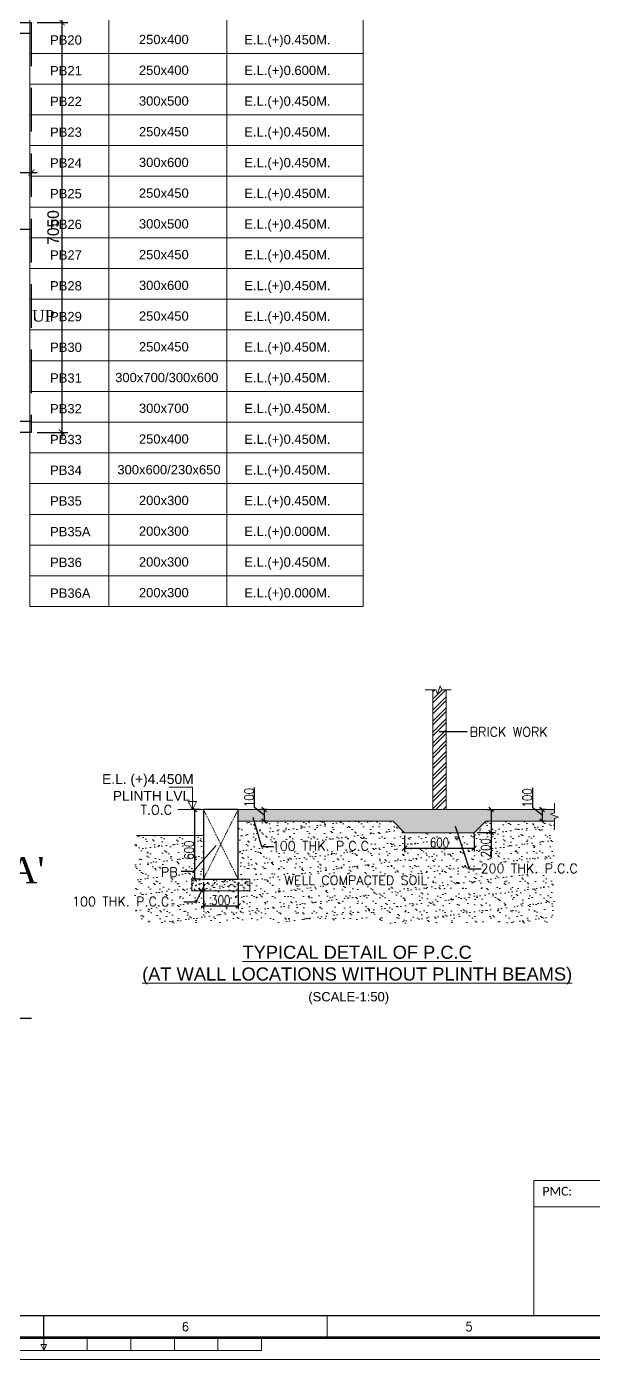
# Model space of a CAD drawing. Header units: millimetres. Extents: x 423806 to 486881, y 1786979 to 1831529.
# Drawn here: x 455050 to 464808, y 1788479 to 1811408 of the extents above; entities that cross this region are included whole.
import ezdxf
from ezdxf.enums import TextEntityAlignment as Align

# ---------------------------------------------------------------- set-up
doc = ezdxf.new("R2010")
doc.units = ezdxf.units.MM
doc.header["$LTSCALE"] = 150
doc.header["$PDSIZE"] = 0.01
for name, pattern in [('CENTER2', [1.125, 0.75, -0.125, 0.125, -0.125]), ('DASHDOTX2', [2, 1, -0.5, 0, -0.5]), ('HIDDEN', [0.375, 0.25, -0.125])]:
    doc.linetypes.add(name, pattern=pattern)
doc.layers.get('0').update_dxf_attribs({"lineweight": 13})
for name, color, linetype in [('AD-ABOVE LINE', 4, 'Continuous'), ('AD-DIM_CHECK', 7, 'Continuous'), ('AD-GRID', 251, 'DASHDOTX2'), ('AD-WALL', 7, 'Continuous')]:
    doc.layers.add(name, color=color, linetype=linetype)
for name, color, linetype, lineweight in [('AD-TEXT', 7, 'Continuous', 25), ('beam text', 7, 'Continuous', 13), ('BEAM TXT', 7, 'Continuous', 13), ('BEAMS', 53, 'Continuous', 25), ('DIM', 7, 'Continuous', 13), ('dim1', 13, 'Continuous', 13), ('hatch', 8, 'Continuous', 9), ('Index-scale', 6, 'Continuous', 5), ('OPEN', 8, 'Continuous', 5), ('TEXT', 7, 'Continuous', 13), ('Title', 7, 'Continuous', 20), ('txt1', 6, 'Continuous', 13)]:
    doc.layers.add(name, color=color, linetype=linetype, lineweight=lineweight)
doc.styles.add('240122--R0_INST_ FLOOR PLANS XREF$0$Scale M 200', font='times.ttf', dxfattribs={"height": 200})
doc.styles.add('Arial', font='arial.ttf')
doc.styles.add('CALIBRI', font='calibri.ttf')
doc.styles.add('ncc', font='calibri.ttf', dxfattribs={"height": 2})
doc.styles.add('ROMANS', font='romans.shx', dxfattribs={"width": 0.8})
doc.styles.add('RS', font='romans.shx', dxfattribs={"width": 0.8})
doc.dimstyles.new('D100', dxfattribs={"dimtxt": 160, "dimasz": 80, "dimexe": 60, "dimexo": 50, "dimgap": 15, "dimtad": 1, "dimdec": 0, "dimzin": 0, "dimdsep": 46, "dimtxsty": 'RS', "dimblk": 'OBLIQUE', "dimcen": 1, "dimclrd": 33, "dimclre": 33, "dimclrt": 7, "dimadec": 0, "dimazin": 0, "dimtfac": 1, "dimtdec": 0, "dimtmove": 2, "dimatfit": 3, "dimfxl": 125, "dimtolj": 1, "dimtzin": 0, "dimarcsym": 1})
doc.dimstyles.new('D50', dxfattribs={"dimtxt": 160, "dimasz": 80, "dimexe": 60, "dimexo": 50, "dimgap": 15, "dimtad": 1, "dimdec": 0, "dimlfac": 0.5, "dimzin": 0, "dimdsep": 46, "dimtxsty": 'RS', "dimblk": 'OBLIQUE', "dimcen": 1, "dimclrd": 33, "dimclre": 33, "dimclrt": 7, "dimadec": 0, "dimazin": 0, "dimtfac": 1, "dimtdec": 0, "dimtmove": 2, "dimatfit": 3, "dimfxl": 125, "dimtolj": 1, "dimtzin": 0, "dimarcsym": 1})
doc.dimstyles.new('Scale 100', dxfattribs={"dimtxt": 200, "dimasz": 100, "dimexe": 100, "dimexo": 100, "dimgap": 50, "dimtad": 1, "dimdec": 0, "dimrnd": 5, "dimzin": 0, "dimdsep": 46, "dimtxsty": 'Standard', "dimblk": 'ARCHTICK', "dimcen": 0, "dimdle": 100, "dimclrd": 252, "dimclre": 252, "dimclrt": 256, "dimadec": 0, "dimazin": 0, "dimtfac": 1, "dimtdec": 0, "dimtofl": 0, "dimtmove": 1, "dimatfit": 3, "dimfxl": 0.18, "dimtolj": 1, "dimtzin": 0, "dimarcsym": 0})

# ---------------------------------------------------------------- blocks, each defined once
blk = doc.blocks.new('ADCL(P43)-AP-A1-L')
at = {"layer": 'Index-scale'}
for p, q in [((420.5, 25), (420.5, 22)), ((430.5, 22), (430.5, 25)), ((440.5, 22), (440.5, 25)), ((450.5, 22), (450.5, 25)), ((460.5, 22), (460.5, 25)), ((470.5, 22), (470.5, 25)), ((370.5, 22), (470.5, 22)), ((420.5, 22), (419.88, 23.37)), ((419.88, 23.37), (421.13, 23.37)), ((421.13, 23.37), (420.5, 22))]:
    blk.add_line(p, q, dxfattribs=at)
at = {"layer": 'Title'}
blk.add_line((533, 30), (533, 61), dxfattribs=at)
at = {"layer": 'Title', "color": 8}
blk.add_lwpolyline([(20, 574), (821, 574), (821, 20), (20, 20)], close=True, dxfattribs=at)
at = {"layer": 'Title', "color": 5, "const_width": 0.6}
blk.add_lwpolyline([(25, 569), (816, 569), (816, 25), (25, 25)], close=True, dxfattribs=at)
at = {"layer": 'Title', "color": 1, "const_width": 0.3}
blk.add_lwpolyline([(30, 564), (811, 564), (811, 30), (30, 30)], close=True, dxfattribs=at)
at = {"layer": 'Title'}
for points in [[(641, 61), (533, 61)], [(641, 55), (533, 55)]]:
    blk.add_lwpolyline(points, dxfattribs=at)
at = {"layer": 'Title', "color": 8, "const_width": 0.25}
for points in [[(420.5, 30), (420.5, 25)], [(420.5, 25), (420.5, 30)], [(485.58, 25), (485.58, 30)]]:
    blk.add_lwpolyline(points, dxfattribs=at)
at = {"layer": 'TEXT', "style": 'RS'}
for s, p in [('6', (453.04, 27.5)), ('5', (518.13, 27.5))]:
    blk.add_text(s, height=2, dxfattribs=at).set_placement(p, align=Align.MIDDLE)
at = {"layer": 'Title', "style": 'CALIBRI'}
blk.add_text('PMC:', height=2, dxfattribs=at).set_placement((535, 58.57), align=Align.MIDDLE_LEFT)
at = {"layer": 'Title', "style": 'ncc'}
for tag, height, p in [('TITLE-1', 3.25, (752.76, 65.74)), ('TITLE-2', 3.25, (752.76, 59.74)), ('TITLE-3', 3.25, (752.76, 53.74)), ('REV', 2.5, (800.69, 43.17))]:
    blk.add_attdef(tag, text='', height=height, dxfattribs=at).set_placement(p, align=Align.MIDDLE)
for tag, height, p in [('DSGN-DT', 2, (662.54, 63.84)), ('DSGN', 2, (681.8, 63.84)), ('DRAW-DT', 2, (662.54, 58.05)), ('DRAW', 2, (681.8, 58.05)), ('CHKD-DT', 2, (662.54, 52.09)), ('CHKD', 2, (681.8, 52.09)), ('APPD-DT', 2, (662.54, 46.07)), ('APPD', 2, (681.8, 46.07)), ('DRG-1', 2.75, (715.1, 42.96)), ('SCALE', 2, (706.44, 32.92)), ('SHEET', 2, (799.41, 32.92))]:
    blk.add_attdef(tag, text='', height=height, dxfattribs=at).set_placement(p, align=Align.MIDDLE_LEFT)
blk = doc.blocks.new('A$C55D570B1')
at = {"layer": 'dim1'}
for p, q in [((-83, 221), (151, 221)), ((-83, 0), (-83, 221)), ((-192, 0), (62, 0)), ((-123, 79), (-43, 79)), ((-83, 0), (-123, 79)), ((-83, 0), (-43, 79))]:
    blk.add_line(p, q, dxfattribs=at)
blk = doc.blocks.new('_Oblique')
at = {"color": 0, "linetype": 'ByBlock', "lineweight": -2}
blk.add_line((-0.5, -0.5), (0.5, 0.5), dxfattribs=at)
blk = doc.blocks.new('*D277')
at = {"layer": 'Defpoints', "color": 0, "transparency": 16777216}
for p in [(461558, 1797541), (462758, 1797541), (462758, 1797275)]:
    blk.add_point(p, dxfattribs=at)
at = {"layer": 'DIM', "color": 33, "lineweight": -2, "transparency": 16777216}
for p, q in [((461558, 1797491), (461558, 1797215)), ((462758, 1797491), (462758, 1797215)), ((461558, 1797275), (462758, 1797275))]:
    blk.add_line(p, q, dxfattribs=at)
at = {"layer": 'DIM', "color": 33, "lineweight": -2, "transparency": 16777216, "xscale": 80, "yscale": 80, "zscale": 80, "rotation": 180}
blk.add_blockref('_Oblique', (461558, 1797275), dxfattribs=at)
at = {"layer": 'DIM', "color": 33, "lineweight": -2, "transparency": 16777216, "xscale": 80, "yscale": 80, "zscale": 80}
blk.add_blockref('_Oblique', (462758, 1797275), dxfattribs=at)
at = {"layer": 'DIM', "color": 7, "transparency": 16777216, "insert": (462158, 1797370), "char_height": 160, "attachment_point": 5, "style": 'RS'}
blk.add_mtext('\\A1;600', dxfattribs=at)
blk = doc.blocks.new('*D278')
at = {"layer": 'Defpoints', "color": 0, "transparency": 16777216}
for p in [(462929, 1797941), (463049, 1797941), (462758, 1797541)]:
    blk.add_point(p, dxfattribs=at)
at = {"layer": 'DIM', "color": 33, "lineweight": -2, "transparency": 16777216}
for p, q in [((462979, 1797941), (463109, 1797941)), ((463049, 1797941), (463049, 1797541)), ((462808, 1797541), (463109, 1797541)), ((463049, 1797541), (463049, 1797102))]:
    blk.add_line(p, q, dxfattribs=at)
at = {"layer": 'DIM', "color": 33, "lineweight": -2, "transparency": 16777216, "xscale": 80, "yscale": 80, "zscale": 80}
for p, rotation in [((463049, 1797941), 90), ((463049, 1797541), 270)]:
    blk.add_blockref('_Oblique', p, dxfattribs=dict(at, rotation=rotation))
at = {"layer": 'DIM', "color": 7, "transparency": 16777216, "insert": (462954, 1797281), "char_height": 160, "attachment_point": 5, "rotation": 90, "style": 'RS'}
blk.add_mtext('\\A1;200', dxfattribs=at)
blk = doc.blocks.new('*D279')
at = {"layer": 'Defpoints', "color": 0, "transparency": 16777216}
for p in [(459244, 1797941), (459138, 1797741), (459244, 1797741)]:
    blk.add_point(p, dxfattribs=at)
at = {"layer": 'DIM', "color": 33, "lineweight": -2, "transparency": 16777216}
for p, q in [((458976, 1797976), (458976, 1798317)), ((459138, 1797841), (458976, 1797976)), ((459194, 1797941), (459078, 1797941)), ((459138, 1797941), (459138, 1797741)), ((459194, 1797741), (459078, 1797741))]:
    blk.add_line(p, q, dxfattribs=at)
at = {"layer": 'DIM', "color": 33, "lineweight": -2, "transparency": 16777216, "xscale": 80, "yscale": 80, "zscale": 80}
for p, rotation in [((459138, 1797941), 90), ((459138, 1797741), 270)]:
    blk.add_blockref('_Oblique', p, dxfattribs=dict(at, rotation=rotation))
at = {"layer": 'DIM', "color": 7, "transparency": 16777216, "insert": (458881, 1798146), "char_height": 160, "attachment_point": 5, "rotation": 90, "style": 'RS'}
blk.add_mtext('\\A1;100', dxfattribs=at)
blk = doc.blocks.new('*D280')
at = {"layer": 'Defpoints', "color": 0, "transparency": 16777216}
for p in [(464033, 1797941), (463928, 1797741), (464033, 1797741)]:
    blk.add_point(p, dxfattribs=at)
at = {"layer": 'DIM', "color": 33, "lineweight": -2, "transparency": 16777216}
for p, q in [((463765, 1797969), (463765, 1798310)), ((463928, 1797841), (463765, 1797969)), ((463983, 1797941), (463868, 1797941)), ((463928, 1797941), (463928, 1797741)), ((463983, 1797741), (463868, 1797741))]:
    blk.add_line(p, q, dxfattribs=at)
at = {"layer": 'DIM', "color": 33, "lineweight": -2, "transparency": 16777216, "xscale": 80, "yscale": 80, "zscale": 80}
for p, rotation in [((463928, 1797941), 90), ((463928, 1797741), 270)]:
    blk.add_blockref('_Oblique', p, dxfattribs=dict(at, rotation=rotation))
at = {"layer": 'DIM', "color": 7, "transparency": 16777216, "insert": (463670, 1798140), "char_height": 160, "attachment_point": 5, "rotation": 90, "style": 'RS'}
blk.add_mtext('\\A1;100', dxfattribs=at)
blk = doc.blocks.new('*D281')
at = {"layer": 'Defpoints', "color": 0, "transparency": 16777216}
for p in [(458093, 1797941), (457942, 1796741), (458093, 1796741)]:
    blk.add_point(p, dxfattribs=at)
at = {"layer": 'DIM', "color": 33, "lineweight": -2, "transparency": 16777216}
for p, q in [((458043, 1797941), (457882, 1797941)), ((457942, 1797941), (457942, 1796741)), ((458043, 1796741), (457882, 1796741))]:
    blk.add_line(p, q, dxfattribs=at)
at = {"layer": 'DIM', "color": 33, "lineweight": -2, "transparency": 16777216, "xscale": 80, "yscale": 80, "zscale": 80}
for p, rotation in [((457942, 1797941), 90), ((457942, 1796741), 270)]:
    blk.add_blockref('_Oblique', p, dxfattribs=dict(at, rotation=rotation))
at = {"layer": 'DIM', "color": 7, "transparency": 16777216, "insert": (457847, 1797240), "char_height": 160, "attachment_point": 5, "rotation": 90, "style": 'RS'}
blk.add_mtext('\\A1;600', dxfattribs=at)
blk = doc.blocks.new('*D282')
at = {"layer": 'Defpoints', "color": 0, "transparency": 16777216}
for p in [(458093, 1796741), (458693, 1796741), (458693, 1796282)]:
    blk.add_point(p, dxfattribs=at)
at = {"layer": 'DIM', "color": 33, "lineweight": -2, "transparency": 16777216}
for p, q in [((458093, 1796691), (458093, 1796222)), ((458693, 1796691), (458693, 1796222)), ((458093, 1796282), (458693, 1796282))]:
    blk.add_line(p, q, dxfattribs=at)
at = {"layer": 'DIM', "color": 33, "lineweight": -2, "transparency": 16777216, "xscale": 80, "yscale": 80, "zscale": 80, "rotation": 180}
blk.add_blockref('_Oblique', (458093, 1796282), dxfattribs=at)
at = {"layer": 'DIM', "color": 33, "lineweight": -2, "transparency": 16777216, "xscale": 80, "yscale": 80, "zscale": 80}
blk.add_blockref('_Oblique', (458693, 1796282), dxfattribs=at)
at = {"layer": 'DIM', "color": 7, "transparency": 16777216, "insert": (458393, 1796377), "char_height": 160, "attachment_point": 5, "style": 'RS'}
blk.add_mtext('\\A1;300', dxfattribs=at)
blk = doc.blocks.new('_ArchTick')
at = {"color": 0, "linetype": 'ByBlock', "const_width": 0.15}
blk.add_lwpolyline([(-0.5, -0.5), (0.5, 0.5)], dxfattribs=at)
blk = doc.blocks.new('*D322')
at = {"layer": 'AD-DIM_CHECK', "color": 252, "lineweight": -2, "transparency": 16777216}
for p, q in [((452131, 1809074), (452131, 1808800)), ((455131, 1809074), (455131, 1808800)), ((452031, 1808900), (455231, 1808900))]:
    blk.add_line(p, q, dxfattribs=at)
at = {"layer": 'Defpoints', "color": 0, "transparency": 16777216}
for p in [(452131, 1809174), (455131, 1809174), (455131, 1808900)]:
    blk.add_point(p, dxfattribs=at)
at = {"layer": 'AD-DIM_CHECK', "color": 252, "lineweight": -2, "transparency": 16777216, "xscale": 100, "yscale": 100, "zscale": 100, "rotation": 180}
blk.add_blockref('_ArchTick', (452131, 1808900), dxfattribs=at)
at = {"layer": 'AD-DIM_CHECK', "color": 252, "lineweight": -2, "transparency": 16777216, "xscale": 100, "yscale": 100, "zscale": 100}
blk.add_blockref('_ArchTick', (455131, 1808900), dxfattribs=at)
at = {"layer": 'AD-DIM_CHECK', "transparency": 16777216, "insert": (453631, 1809050), "char_height": 200, "attachment_point": 5}
blk.add_mtext('\\A1;3000', dxfattribs=at)
blk = doc.blocks.new('*D323')
at = {"layer": 'AD-DIM_CHECK', "color": 252, "lineweight": -2, "transparency": 16777216}
for p, q in [((455231, 1811478), (455758, 1811478)), ((455658, 1811578), (455658, 1804328)), ((455231, 1804428), (455758, 1804428))]:
    blk.add_line(p, q, dxfattribs=at)
at = {"layer": 'Defpoints', "color": 0, "transparency": 16777216}
for p in [(455131, 1811478), (455131, 1804428), (455658, 1804428)]:
    blk.add_point(p, dxfattribs=at)
at = {"layer": 'AD-DIM_CHECK', "color": 252, "lineweight": -2, "transparency": 16777216, "xscale": 100, "yscale": 100, "zscale": 100}
for p, rotation in [((455658, 1811478), 90), ((455658, 1804428), 270)]:
    blk.add_blockref('_ArchTick', p, dxfattribs=dict(at, rotation=rotation))
at = {"layer": 'AD-DIM_CHECK', "transparency": 16777216, "insert": (455508, 1807953), "char_height": 200, "attachment_point": 5, "rotation": 90}
blk.add_mtext('\\A1;7050', dxfattribs=at)
blk = doc.blocks.new('A$Cdbc9ae63')
at = {"layer": 'AD-TEXT', "transparency": 33554687, "insert": (22632, 3452), "char_height": 450, "width": 575.84, "attachment_point": 1, "style": '240122--R0_INST_ FLOOR PLANS XREF$0$Scale M 200'}
blk.add_mtext("\\A1;\\pxqc;A'", dxfattribs=at)

msp = doc.modelspace()

# ---------------------------------------------------------------- hatches: boundary and pattern name
at = {"layer": 'hatch'}
h = msp.add_hatch(dxfattribs=at)
h.set_pattern_fill('ANSI32', color=256, scale=14)
h.set_pattern_definition([(45, (-3106006.89, 2112496.7), (-94.2926893, 94.2926893), []), (45, (-3105944.02, 2112496.7), (-94.2926893, 94.2926893), [])])
h.paths.add_polyline_path([(462043.1, 1797940.7), (462273.1, 1797940.7), (462273.1, 1799997), (462148, 1799997), (462123, 1799928.4), (462098, 1799997), (462043.1, 1799997)])
at = {"layer": 'hatch', "linetype": 'Continuous'}
h = msp.add_hatch(dxfattribs=at)
h.set_pattern_fill('AR-CONC', color=256)
h.set_pattern_definition([(50, (-3106006.89, 2113924.43), (182.184669, -15.9390855), [19.05, -209.55]), (355, (-3106006.89, 2113924.43), (-35.243421, 191.056845), [15.24, -167.640584]), (100.4514447, (-3105991.7, 2113923.1), (146.941247, 175.117752), [16.190009, -178.090245]), (46.1842, (-3106006.89, 2113975.23), (271.079041, -42.042328), [28.575, -314.325]), (96.635558, (-3105984.3, 2113971.72), (237.404134, 247.426125), [24.285023, -267.135608]), (351.184151, (-3106006.89, 2113975.23), (237.404134, 247.426125), [22.859967, -251.459732]), (21, (-3105981.49, 2113962.53), (151.614391, -102.265198), [19.05, -209.55]), (326, (-3105981.49, 2113962.53), (61.802028, 184.187966), [15.24, -167.64]), (71.451445, (-3105968.85, 2113954), (213.416419, 81.922769), [16.190009, -178.089938]), (37.5, (-3106006.885, 2113924.43), (3.0886033, 84.5550389), [0, -165.608, 0, -170.18, 0, -168.275]), (7.5, (-3106006.885, 2113924.43), (66.8196625, 100.1805748), [0, -97.028, 0, -161.798, 0, -64.135]), (327.5, (-3106063.53, 2113924.43), (135.5905952, -5.728744), [0, -63.5, 0, -198.12, 0, -262.89]), (317.5, (-3106088.93, 2113924.43), (148.1291814, 25.426491), [0, -82.55, 0, -131.572, 0, -186.69])])
h.paths.add_polyline_path([(464140.2, 1797740.7), (464140.2, 1797784.3), (464208.9, 1797809.3), (464071.5, 1797859.3), (464140.2, 1797884.3), (464140.2, 1797940.7), (458693.1, 1797940.7), (458693.1, 1797740.7), (461358.1, 1797740.7), (461558.1, 1797540.7), (462758.1, 1797540.7), (462958.1, 1797740.7)])
h = msp.add_hatch(dxfattribs=at)
h.set_pattern_fill('AR-SAND', color=256, scale=4)
h.set_pattern_definition([(37.5, (-1340992.6, 1992752.85), (-6.400125, 195.765295), [0, -154.432, 0, -172.72, 0, -165.1]), (7.5, (-1340992.6, 1992752.85), (179.809313, 286.73004), [0, -83.312, 0, -139.192, 0, -53.34]), (327.5, (-1341117.57, 1992752.85), (316.396948, 0.574874), [0, -50.8, 0, -182.88, 0, -238.76]), (317.5, (-1341117.57, 1992752.85), (305.42258, 89.17173), [0, -25.4, 0, -119.888, 0, -137.16])])
h.paths.add_polyline_path([(464140.2, 1797740.7), (462958.1, 1797740.7), (462758.1, 1797540.7), (461558.1, 1797540.7), (461358.1, 1797740.7), (458693.1, 1797740.7), (458693.1, 1796740.7), (458893.1, 1796740.7), (458893.1, 1796540.7), (457893.1, 1796540.7), (457893.1, 1796740.7), (458093.1, 1796740.7), (458093.1, 1797490.7), (456912, 1797490.7), (456912, 1795984.7), (464140.2, 1795984.7)])
h = msp.add_hatch(dxfattribs=at)
h.set_pattern_fill('AR-CONC', color=256)
h.set_pattern_definition([(50, (-3106006.89, 2112496.7), (182.184669, -15.9390855), [19.05, -209.55]), (355, (-3106006.89, 2112496.7), (-35.243421, 191.056845), [15.24, -167.640584]), (100.4514447, (-3105991.7, 2112495.37), (146.941247, 175.117752), [16.190009, -178.090245]), (46.1842, (-3106006.89, 2112547.5), (271.079041, -42.042328), [28.575, -314.325]), (96.635558, (-3105984.3, 2112544), (237.404134, 247.426125), [24.285023, -267.135608]), (351.184151, (-3106006.89, 2112547.5), (237.404134, 247.426125), [22.859967, -251.459732]), (21, (-3105981.49, 2112534.8), (151.614391, -102.265198), [19.05, -209.55]), (326, (-3105981.49, 2112534.8), (61.802028, 184.187966), [15.24, -167.64]), (71.451445, (-3105968.85, 2112526.28), (213.416419, 81.922769), [16.190009, -178.089938]), (37.5, (-3106006.885, 2112496.7), (3.0886033, 84.5550389), [0, -165.608, 0, -170.18, 0, -168.275]), (7.5, (-3106006.885, 2112496.7), (66.8196625, 100.1805748), [0, -97.028, 0, -161.798, 0, -64.135]), (327.5, (-3106063.53, 2112496.7), (135.5905952, -5.728744), [0, -63.5, 0, -198.12, 0, -262.89]), (317.5, (-3106088.93, 2112496.7), (148.1291814, 25.426491), [0, -82.55, 0, -131.572, 0, -186.69])])
h.paths.add_polyline_path([(457893.1, 1796540.7), (458893.1, 1796540.7), (458893.1, 1796740.7), (457893.1, 1796740.7)])

# ---------------------------------------------------------------- linework, layer by layer
at = {"layer": 'AD-ABOVE LINE', "linetype": 'HIDDEN', "ltscale": 20}
msp.add_lwpolyline([(452131.1, 1811477.9), (455131.1, 1811477.9), (455131.1, 1804427.9), (452131.1, 1804427.9)], dxfattribs=at)
at = {"layer": 'AD-GRID', "lineweight": 25, "ltscale": 15}
for p, q in [((455131.3, 1811292.9), (429131.1, 1811292.9)), ((455131.3, 1807917.9), (429131.1, 1807917.9)), ((455131.3, 1804612.9), (429131.1, 1804612.9)), ((455131.3, 1794342.9), (429131.1, 1794342.9))]:
    msp.add_line(p, q, dxfattribs=at)
at = {"layer": 'BEAMS'}
msp.add_lwpolyline([(458093.1, 1796740.7), (458693.1, 1796740.7), (458693.1, 1797940.7), (458093.1, 1797940.7)], close=True, dxfattribs=at)
at = {"layer": 'hatch', "linetype": 'Continuous'}
for points in [[(462359.3, 1799997), (462198, 1799997), (462173, 1800065.7), (462123, 1799928.4), (462098, 1799997), (461914.4, 1799997)], [(464140.2, 1798045.7), (464140.2, 1797884.3), (464071.5, 1797859.3), (464208.9, 1797809.3), (464140.2, 1797784.3), (464140.2, 1797600.7)], [(458093.1, 1797490.7), (456940.3, 1797490.7)]]:
    msp.add_lwpolyline(points, dxfattribs=at)
at = {"layer": 'hatch'}
for points in [[(462043.1, 1797940.7), (462043.1, 1799997)], [(462273.1, 1797940.7), (462273.1, 1799997)], [(458693.1, 1797940.7), (464140.2, 1797940.7)], [(458693.1, 1797740.7), (461358.1, 1797740.7)], [(461558.1, 1797540.7), (461358.1, 1797740.7)], [(462758.1, 1797540.7), (462958.1, 1797740.7)], [(462958.1, 1797740.7), (464140.2, 1797740.7)], [(461558.1, 1797540.7), (462758.1, 1797540.7)]]:
    msp.add_lwpolyline(points, dxfattribs=at)
at = {"layer": 'hatch', "linetype": 'CENTER2'}
for points in [[(458093.1, 1797940.7), (458693.1, 1796740.7)], [(458093.1, 1796740.7), (458693.1, 1797940.7)]]:
    msp.add_lwpolyline(points, dxfattribs=at)
at = {"layer": 'hatch'}
msp.add_lwpolyline([(457893.1, 1796540.7), (458893.1, 1796540.7), (458893.1, 1796740.7), (457893.1, 1796740.7)], close=True, dxfattribs=at)
at = {"layer": 'OPEN'}
for p, q in [((455107.6, 1801431.1), (455107.6, 1824124.8)), ((456467.8, 1801431.1), (456467.8, 1824124.8)), ((456467.8, 1810948.1), (456467.8, 1824124.8)), ((458496.7, 1801431.1), (458496.7, 1824124.8)), ((458496.7, 1810948.1), (458496.7, 1824124.8)), ((460842.9, 1801431.1), (460842.9, 1824124.8)), ((455107.6, 1810948.1), (460842.9, 1810948.1)), ((455107.6, 1810419.3), (460842.9, 1810419.3)), ((455107.6, 1809890.6), (460842.9, 1809890.6)), ((455107.6, 1809361.9), (460842.9, 1809361.9)), ((455107.6, 1809361.9), (460842.9, 1809361.9)), ((455107.6, 1808833.2), (460842.9, 1808833.2)), ((455107.6, 1808304.4), (460842.9, 1808304.4)), ((455107.6, 1807775.7), (460842.9, 1807775.7)), ((455107.6, 1807247), (460842.9, 1807247)), ((455107.6, 1806718.3), (460842.9, 1806718.3)), ((455107.6, 1806189.6), (460842.9, 1806189.6)), ((455107.6, 1805660.8), (460842.9, 1805660.8)), ((455107.6, 1805132.1), (460842.9, 1805132.1)), ((455107.6, 1804603.4), (460842.9, 1804603.4)), ((455107.6, 1804074.7), (460842.9, 1804074.7)), ((455107.6, 1803546), (460842.9, 1803546)), ((455107.6, 1803017.2), (460842.9, 1803017.2)), ((455107.6, 1802488.5), (460842.9, 1802488.5)), ((455107.6, 1801959.8), (460842.9, 1801959.8)), ((455107.6, 1801431.1), (460842.9, 1801431.1))]:
    msp.add_line(p, q, dxfattribs=at)

# ---------------------------------------------------------------- block references
at = {"layer": 'AD-WALL'}
msp.add_blockref('A$Cdbc9ae63', (432131.1, 1793669.1), dxfattribs=at)
at = {"layer": 'dim1', "xscale": -1.733333333333707, "yscale": 1.733333333333707, "zscale": 1.733333333333707}
msp.add_blockref('A$C55D570B1', (457759.6, 1797940.7), dxfattribs=at)
at = {"layer": 'Title', "linetype": 'ByBlock', "xscale": 75, "yscale": 75, "zscale": 75}
msp.add_blockref('ADCL(P43)-AP-A1-L', (423806.2, 1786979.4), dxfattribs=at)

# ---------------------------------------------------------------- texts
at = {"layer": 'AD-TEXT', "transparency": 33554687, "insert": (455151.4, 1806532.9), "char_height": 200, "width": 369.123, "attachment_point": 1, "style": '240122--R0_INST_ FLOOR PLANS XREF$0$Scale M 200'}
msp.add_mtext('\\A1;\\pxqc;UP', dxfattribs=at)
at = {"layer": 'beam text', "style": 'ROMANS'}
for s, p in [('BRICK WORK', (462678.7, 1799193.4)), ('T.O.C', (457012.3, 1797852.9)), ('100 THK. P.C.C', (459271.4, 1797232.1)), ('PB', (457361.5, 1796782.1)), ('200 THK. P.C.C', (462866.2, 1796845)), ('WELL COMPACTED SOIL', (459486.5, 1796640.9)), ('100 THK. P.C.C', (455831.8, 1796275.7))]:
    msp.add_text(s, height=160, dxfattribs=at).set_placement(p)
at = {"layer": 'BEAM TXT', "style": 'Arial'}
msp.add_text('(SCALE-1:50)', height=160, dxfattribs=at).set_placement((459899.9, 1794638))
at = {"layer": 'TEXT', "style": 'Arial'}
for s, p in [('PB20', (455454.3, 1811098.8)), ('250x400', (456983.5, 1811107.3)), ('E.L.(+)0.450M.', (458798.1, 1811103.7)), ('PB21', (455454.3, 1810570.1)), ('250x400', (456983.5, 1810578.6)), ('E.L.(+)0.600M.', (458798.1, 1810575)), ('300x500', (456983.5, 1810049.9)), ('E.L.(+)0.450M.', (458798.1, 1810046.3)), ('PB22', (455454.3, 1810041.4)), ('PB23', (455454.3, 1809512.7)), ('250x450', (456983.5, 1809521.1)), ('E.L.(+)0.450M.', (458798.1, 1809517.5)), ('PB24', (455454.3, 1808983.9)), ('300x600', (456983.5, 1808992.4)), ('E.L.(+)0.450M.', (458798.1, 1808988.8)), ('PB25', (455454.3, 1808455.2)), ('250x450', (456983.5, 1808463.7)), ('E.L.(+)0.450M.', (458798.1, 1808460.1)), ('PB26', (455454.3, 1807926.5)), ('300x500', (456983.5, 1807935)), ('E.L.(+)0.450M.', (458798.1, 1807931.4)), ('PB27', (455454.3, 1807397.8)), ('250x450', (456983.5, 1807406.2)), ('E.L.(+)0.450M.', (458798.1, 1807402.7)), ('PB28', (455454.3, 1806869.1)), ('300x600', (456983.5, 1806877.5)), ('E.L.(+)0.450M.', (458798.1, 1806873.9)), ('PB29', (455454.3, 1806340.3)), ('250x450', (456983.5, 1806348.8)), ('E.L.(+)0.450M.', (458798.1, 1806345.2)), ('PB30', (455454.3, 1805811.6)), ('250x450', (456983.5, 1805820.1)), ('E.L.(+)0.450M.', (458798.1, 1805816.5)), ('PB31', (455454.3, 1805282.9)), ('300x700/300x600', (456575.1, 1805291.4)), ('E.L.(+)0.450M.', (458798.1, 1805287.8)), ('PB32', (455454.3, 1804754.2)), ('300x700', (456983.5, 1804762.6)), ('E.L.(+)0.450M.', (458798.1, 1804759.1)), ('PB33', (455454.3, 1804225.4)), ('250x400', (456983.5, 1804233.9)), ('E.L.(+)0.450M.', (458798.1, 1804230.3)), ('PB34', (455454.3, 1803696.7)), ('300x600/230x650', (456612.6, 1803705.2)), ('E.L.(+)0.450M.', (458798.1, 1803701.6)), ('PB35', (455454.3, 1803168)), ('200x300', (456983.5, 1803176.5)), ('E.L.(+)0.450M.', (458798.1, 1803172.9)), ('PB35A', (455454.3, 1802639.3)), ('200x300', (456983.5, 1802647.8)), ('E.L.(+)0.000M.', (458798.1, 1802644.2)), ('PB36', (455454.3, 1802110.6)), ('200x300', (456983.5, 1802119)), ('E.L.(+)0.450M.', (458798.1, 1802115.4)), ('PB36A', (455454.3, 1801581.8)), ('200x300', (456983.5, 1801590.3)), ('E.L.(+)0.000M.', (458798.1, 1801586.7))]:
    msp.add_text(s, height=160, dxfattribs=at).set_placement(p)
at = {"layer": 'TEXT', "color": 1, "insert": (456979.6, 1795596.3), "char_height": 225, "width": 7521.839, "attachment_point": 1, "style": 'Arial'}
msp.add_mtext('\\pxqc;{\\LTYPICAL DETAIL OF P.C.C \\P(AT WALL LOCATIONS WITHOUT PLINTH BEAMS)}', dxfattribs=at)
at = {"layer": 'txt1', "style": 'Arial'}
msp.add_text('E.L. (+)4.450M', height=170, dxfattribs=at).set_placement((457137.6, 1798463.4), align=Align.MIDDLE_CENTER)
at = {"layer": 'txt1', "color": 0, "style": 'Arial'}
msp.add_text('PLINTH LVL', height=170, dxfattribs=at).set_placement((456533.5, 1798089.4))

# ---------------------------------------------------------------- dimensions: what is measured, and where the dimension line sits
at = {"layer": 'AD-DIM_CHECK'}
dim = msp.add_linear_dim(base=(455658.4, 1804427.9), p1=(455131.1, 1811477.9), p2=(455131.1, 1804427.9), angle=90, dimstyle='Scale 100', dxfattribs=at)
dim.commit()
dim.dimension.update_dxf_attribs({"geometry": '*D323', "text_midpoint": (455508.4, 1807952.9)})
dim = msp.add_linear_dim(base=(455131.1, 1808899.8), p1=(452131.1, 1809174.4), p2=(455131.1, 1809174.4), dimstyle='Scale 100', dxfattribs=at)
dim.commit()
dim.dimension.update_dxf_attribs({"geometry": '*D322', "text_midpoint": (453631.1, 1809049.8)})
at = {"layer": 'DIM'}
for base, p1, p2, override, picture, middle in [((459138.4, 1797740.7), (459243.7, 1797940.7), (459243.7, 1797740.7), {"dimtmove": 1}, '*D279', (458975.9, 1797990.7)), ((463927.6, 1797740.7), (464032.9, 1797940.7), (464032.9, 1797740.7), {"dimtmove": 1}, '*D280', (463765.1, 1797984.5)), ((457941.8, 1796740.7), (458093.1, 1797940.7), (458093.1, 1796740.7), {"dimtmove": 0}, '*D281', (457941.8, 1797240.1)), ((463049.2, 1797940.7), (462758.1, 1797540.7), (462929.2, 1797940.7), {"dimtmove": 0}, '*D278', (463049.2, 1797281.1))]:
    dim = msp.add_linear_dim(base=base, p1=p1, p2=p2, angle=90, dimstyle='D50', override=override, dxfattribs=at)
    dim.commit()
    dim.dimension.update_dxf_attribs({"geometry": picture, "text_midpoint": middle, "dimtype": 160})
for base, p1, p2, picture, middle in [((462758.1, 1797275), (461558.1, 1797540.7), (462758.1, 1797540.7), '*D277', (462158.1, 1797370)), ((458693.1, 1796281.9), (458093.1, 1796740.7), (458693.1, 1796740.7), '*D282', (458393.1, 1796376.9))]:
    dim = msp.add_linear_dim(base=base, p1=p1, p2=p2, dimstyle='D50', override={"dimtmove": 1}, dxfattribs=at)
    dim.commit()
    dim.dimension.update_dxf_attribs({"geometry": picture, "text_midpoint": middle})

# ---------------------------------------------------------------- leaders
at = {"layer": 'beam text'}
for points in [[(462152.3, 1799282), (462635.3, 1799282)], [(458947.5, 1797807), (459095.3, 1797303.7), (459304, 1797303.7)], [(462428.5, 1797652.3), (462667.6, 1796916.5), (462876.4, 1796916.5)], [(458312.8, 1797318), (457920.1, 1796874.7), (457711.3, 1796874.7)], [(458113.8, 1796641), (457966, 1796347.3), (457757.3, 1796347.3)]]:
    msp.add_leader(points, dimstyle='D100', dxfattribs=at)

doc.saveas('drawing.dxf')
